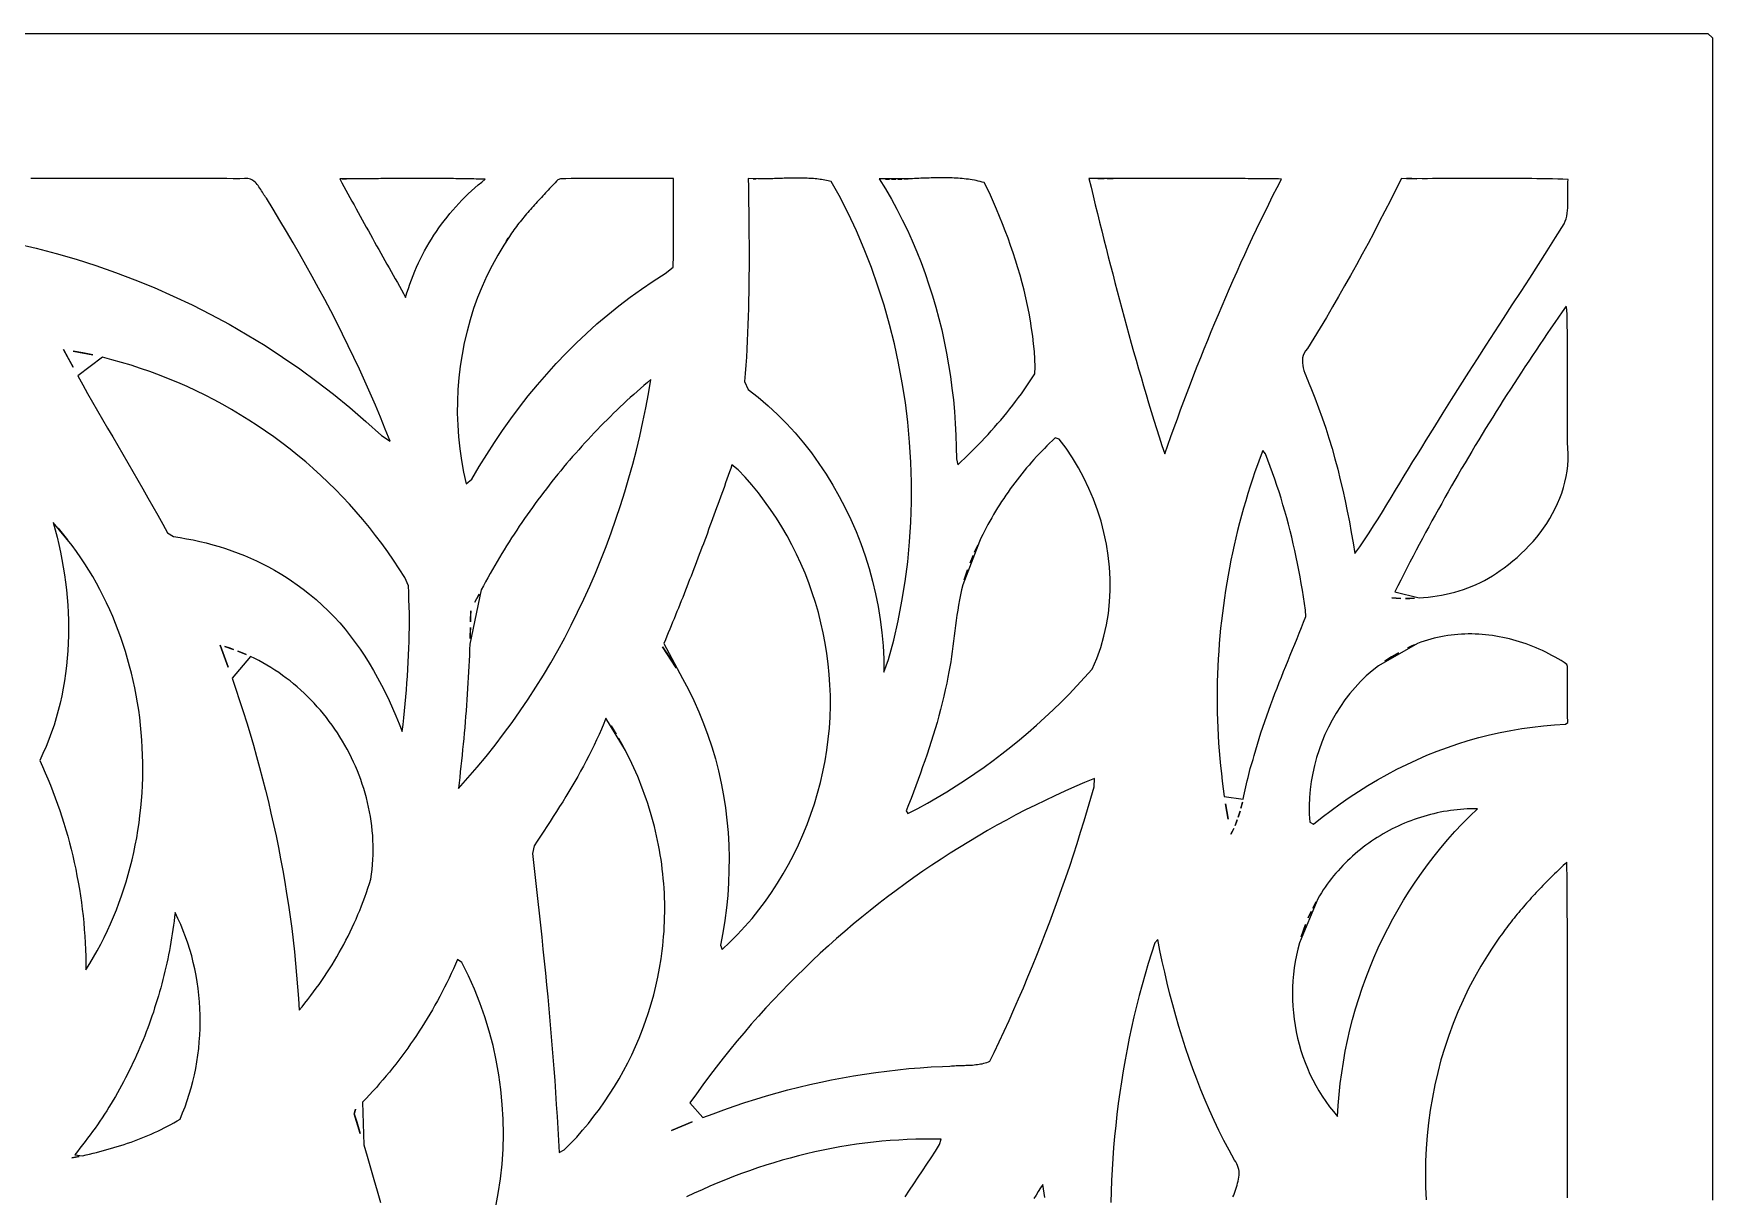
# Model space of a CAD drawing. Header units: metres. Extents: x 0 to 500, y 0 to 1000.
# Drawn here: x 208.6 to 500, y 798.3 to 1000 of the extents above; entities that cross this region are included whole.
import ezdxf

# ---------------------------------------------------------------- set-up
doc = ezdxf.new("R2010")
doc.units = ezdxf.units.M
doc.layers.add('HOLE', color=7, linetype='Continuous')
doc.layers.add('OUTER', color=7, linetype='Continuous')

msp = doc.modelspace()

# ---------------------------------------------------------------- linework, layer by layer
at = {"layer": 'HOLE'}
for points in [[(205.54, 963.6), (209.05, 962.78), (212.53, 961.87), (216, 960.87), (219.43, 959.77), (222.84, 958.58), (226.21, 957.31), (229.55, 955.94), (232.86, 954.48), (236.13, 952.93), (239.36, 951.3), (242.55, 949.57), (245.69, 947.76), (248.79, 945.87), (251.84, 943.89), (254.84, 941.83), (257.78, 939.68), (260.67, 937.45), (263.51, 935.14), (266.28, 932.74), (268.99, 930.27), (270.5, 929.28), (269.67, 931.39), (268.82, 933.49), (267.94, 935.57), (267.05, 937.65), (266.13, 939.71), (265.19, 941.77), (264.23, 943.81), (263.25, 945.84), (262.25, 947.87), (261.23, 949.88), (260.2, 951.89), (259.15, 953.88), (258.08, 955.87), (257, 957.84), (255.9, 959.81), (254.79, 961.77), (253.67, 963.72), (252.53, 965.66), (251.38, 967.6), (250.22, 969.52), (249.05, 971.44), (248.9, 971.63), (248.76, 971.83), (248.61, 972.05), (248.47, 972.27), (248.33, 972.49), (248.18, 972.73), (248.04, 972.96), (247.89, 973.19), (247.74, 973.41), (247.58, 973.63), (247.42, 973.84), (247.25, 974.03), (247.07, 974.21), (246.88, 974.38), (246.69, 974.52), (246.48, 974.65), (246.26, 974.75), (246.03, 974.82), (245.79, 974.86), (245.53, 974.87), (245.26, 974.85), (244.41, 974.83), (243.28, 974.83), (242.15, 974.84), (241.01, 974.84), (239.88, 974.84), (238.75, 974.84), (237.62, 974.84), (236.48, 974.84), (235.35, 974.85), (234.22, 974.85), (233.08, 974.85), (231.95, 974.85), (230.82, 974.85), (229.69, 974.85), (228.55, 974.85), (227.42, 974.85), (226.29, 974.86), (225.15, 974.86), (224.02, 974.86), (222.89, 974.86), (221.75, 974.86), (220.62, 974.86), (219.49, 974.86), (218.36, 974.86), (217.22, 974.85), (216.09, 974.85), (214.96, 974.85), (213.82, 974.85), (212.69, 974.85), (211.56, 974.85), (210.43, 974.84), (209.29, 974.84), (208.16, 974.84)], [(474.85, 798.04), (474.85, 802.27), (474.85, 806.49), (474.85, 810.71), (474.85, 814.94), (474.85, 819.16), (474.85, 823.38), (474.84, 827.61), (474.84, 831.83), (474.83, 836.06), (474.83, 840.28), (474.82, 844.5), (474.81, 848.73), (474.8, 852.95), (474.73, 856.27), (474.42, 855.99), (474.12, 855.7), (473.82, 855.42), (473.52, 855.13), (473.22, 854.84), (472.92, 854.55), (472.62, 854.26), (472.32, 853.97), (472.03, 853.68), (471.73, 853.39), (471.44, 853.09), (471.15, 852.8), (470.85, 852.5), (470.56, 852.2), (470.28, 851.9), (469.99, 851.6), (469.7, 851.3), (469.42, 850.99), (469.13, 850.69), (468.85, 850.38), (468.57, 850.07), (468.29, 849.76), (468.01, 849.45), (467.74, 849.14), (467.46, 848.82), (467.19, 848.51), (466.92, 848.19), (466.65, 847.87), (466.38, 847.55), (466.11, 847.23), (465.85, 846.91), (465.59, 846.59), (465.33, 846.26), (465.07, 845.93), (464.81, 845.6), (464.56, 845.27), (464.3, 844.94), (464.05, 844.6), (463.8, 844.27), (463.56, 843.93), (463.31, 843.59), (463.07, 843.25), (462.83, 842.9), (462.59, 842.56), (462.36, 842.21), (462.12, 841.86), (461.89, 841.51), (461.67, 841.16), (460.99, 840.09), (460.99, 840.09), (459.83, 838.21), (458.73, 836.29), (457.69, 834.34), (456.73, 832.35), (455.83, 830.33), (454.99, 828.28), (454.23, 826.2), (453.53, 824.1), (452.89, 821.97), (452.33, 819.82), (451.83, 817.66), (451.39, 815.47), (451.03, 813.28), (450.73, 811.07), (450.49, 808.85), (450.32, 806.62), (450.22, 804.39), (450.18, 802.16), (450.21, 799.93), (450.31, 797.7)], [(416.79, 798.2), (416.91, 798.53), (417.03, 798.87), (417.16, 799.21), (417.28, 799.55), (417.39, 799.9), (417.5, 800.24), (417.6, 800.59), (417.69, 800.93), (417.76, 801.28), (417.81, 801.63), (417.84, 801.97), (417.85, 802.31), (417.84, 802.65), (417.79, 802.99), (417.71, 803.32), (417.6, 803.65), (417.45, 803.97), (417.27, 804.29), (417.04, 804.6), (416.11, 806.3), (415.22, 808.02), (414.36, 809.75), (413.53, 811.49), (412.74, 813.25), (411.97, 815.02), (411.23, 816.81), (410.52, 818.61), (409.84, 820.42), (409.19, 822.24), (408.57, 824.08), (407.97, 825.92), (407.4, 827.78), (406.86, 829.64), (406.34, 831.51), (405.85, 833.39), (405.38, 835.28), (404.94, 837.17), (404.52, 839.07), (404.12, 840.97), (403.75, 842.88), (403.23, 842.31), (402.64, 840.5), (402.08, 838.67), (401.54, 836.84), (401.02, 835.01), (400.53, 833.16), (400.06, 831.31), (399.61, 829.45), (399.19, 827.59), (398.79, 825.72), (398.42, 823.84), (398.06, 821.96), (397.73, 820.08), (397.43, 818.19), (397.14, 816.3), (396.89, 814.4), (396.65, 812.5), (396.44, 810.6), (396.25, 808.69), (396.08, 806.79), (395.93, 804.87), (395.81, 802.96), (395.72, 801.05), (395.64, 799.13), (395.59, 797.22)], [(288.79, 796.24), (289.28, 798.78), (289.66, 801.34), (289.93, 803.91), (290.1, 806.5), (290.17, 809.08), (290.13, 811.67), (289.98, 814.26), (289.73, 816.83), (289.38, 819.4), (288.93, 821.94), (288.37, 824.46), (287.71, 826.96), (286.96, 829.42), (286.1, 831.85), (285.14, 834.24), (284.08, 836.58), (282.93, 838.87), (282.2, 839.37), (281.85, 838.56), (281.48, 837.75), (281.11, 836.95), (280.73, 836.15), (280.34, 835.36), (279.94, 834.57), (279.54, 833.78), (279.13, 833), (278.7, 832.23), (278.28, 831.46), (277.84, 830.69), (277.4, 829.93), (276.94, 829.18), (276.48, 828.43), (276.02, 827.68), (275.54, 826.94), (275.06, 826.21), (274.57, 825.48), (274.07, 824.76), (273.57, 824.04), (273.06, 823.33), (272.54, 822.62), (272.01, 821.92), (271.47, 821.23), (270.93, 820.54), (270.38, 819.86), (269.83, 819.19), (269.26, 818.52), (268.69, 817.86), (268.12, 817.2), (267.53, 816.56), (266.94, 815.92), (266.34, 815.28), (265.74, 814.65), (265.94, 807.24), (265.94, 807.24), (266.53, 805.25), (267.12, 803.25), (267.7, 801.25), (268.27, 799.25), (268.82, 797.25)], [(359.91, 798.25), (360.67, 799.37), (361.42, 800.5), (362.16, 801.62), (362.91, 802.75), (363.65, 803.88), (364.4, 805.01), (365.14, 806.15), (365.87, 807.28), (366.16, 808.2), (364.68, 808.23), (363.2, 808.23), (361.73, 808.21), (360.25, 808.16), (358.78, 808.08), (357.31, 807.99), (355.84, 807.86), (354.38, 807.72), (352.92, 807.54), (351.46, 807.35), (350, 807.13), (348.55, 806.89), (347.11, 806.62), (345.66, 806.34), (344.22, 806.03), (342.79, 805.69), (341.36, 805.34), (339.94, 804.96), (338.52, 804.57), (337.1, 804.15), (335.69, 803.71), (334.29, 803.25), (332.89, 802.76), (331.5, 802.26), (330.11, 801.74), (328.73, 801.2), (327.36, 800.64), (326, 800.06), (324.64, 799.46), (323.29, 798.84), (321.94, 798.21)], [(384.12, 798.08), (383.76, 800.39), (383.38, 799.78), (382.99, 799.16), (382.62, 798.54), (382.24, 797.91)]]:
    msp.add_lwpolyline(points, dxfattribs=at)
for points in [[(261.78, 974.79), (262.13, 974.14), (262.48, 973.5), (262.83, 972.85), (263.18, 972.21), (263.53, 971.56), (263.88, 970.92), (264.24, 970.27), (264.59, 969.63), (264.95, 968.99), (265.3, 968.34), (265.66, 967.7), (266.01, 967.06), (266.37, 966.42), (266.73, 965.78), (267.09, 965.13), (267.44, 964.49), (267.8, 963.85), (268.16, 963.21), (268.52, 962.57), (268.88, 961.93), (269.24, 961.29), (269.6, 960.65), (269.96, 960.01), (270.32, 959.37), (270.68, 958.73), (271.04, 958.09), (271.4, 957.45), (271.76, 956.81), (272.12, 956.17), (272.48, 955.53), (272.84, 954.89), (273.2, 954.25), (273.43, 955.02), (273.67, 955.79), (273.93, 956.54), (274.21, 957.29), (274.49, 958.04), (274.79, 958.77), (275.11, 959.5), (275.43, 960.21), (275.77, 960.92), (276.13, 961.63), (276.5, 962.32), (276.88, 963), (277.27, 963.68), (277.68, 964.35), (278.1, 965.01), (278.53, 965.66), (278.97, 966.3), (279.43, 966.93), (279.9, 967.55), (280.38, 968.16), (280.87, 968.77), (281.37, 969.36), (281.89, 969.94), (282.42, 970.52), (282.95, 971.08), (283.5, 971.63), (284.06, 972.18), (284.63, 972.71), (285.21, 973.23), (285.81, 973.74), (286.41, 974.24), (287.02, 974.73), (286.63, 974.74), (286.23, 974.75), (285.84, 974.76), (285.44, 974.77), (285.05, 974.78), (284.65, 974.79), (284.26, 974.8), (283.86, 974.8), (283.47, 974.81), (283.07, 974.82), (282.68, 974.82), (282.28, 974.83), (281.89, 974.83), (281.5, 974.84), (281.1, 974.84), (280.71, 974.85), (280.31, 974.85), (279.92, 974.85), (279.52, 974.86), (279.13, 974.86), (278.73, 974.86), (278.34, 974.86), (277.94, 974.86), (277.55, 974.87), (277.15, 974.87), (276.76, 974.87), (276.37, 974.87), (275.97, 974.87), (275.58, 974.87), (275.18, 974.87), (274.79, 974.87), (274.39, 974.86), (274, 974.86), (273.6, 974.86), (273.21, 974.86), (272.82, 974.86), (272.42, 974.86), (272.03, 974.86), (271.63, 974.85), (271.24, 974.85), (270.84, 974.85), (270.45, 974.85), (270.05, 974.84), (269.66, 974.84), (269.27, 974.84), (268.87, 974.84), (268.48, 974.83), (268.08, 974.83), (267.69, 974.83), (267.29, 974.82), (266.9, 974.82), (266.51, 974.82), (266.11, 974.82), (265.72, 974.81), (265.32, 974.81), (264.93, 974.81), (264.54, 974.8), (264.14, 974.8), (263.75, 974.8), (263.35, 974.8), (261.78, 974.79)], [(262.96, 974.79), (262.56, 974.79), (262.17, 974.79), (262.96, 974.79)], [(290.25, 963.32), (289.19, 961.58), (288.21, 959.8), (287.3, 957.97), (286.46, 956.11), (285.69, 954.22), (285, 952.3), (284.39, 950.35), (283.85, 948.37), (283.38, 946.38), (282.99, 944.36), (282.67, 942.34), (282.43, 940.3), (282.26, 938.25), (282.18, 936.19), (282.16, 934.14), (282.23, 932.08), (282.37, 930.03), (282.59, 927.99), (282.89, 925.95), (283.26, 923.93), (283.71, 921.93), (284.7, 922.72), (285.96, 924.88), (287.27, 927), (288.63, 929.1), (290.02, 931.16), (291.47, 933.19), (292.96, 935.19), (294.49, 937.14), (296.06, 939.06), (297.68, 940.94), (299.34, 942.77), (301.05, 944.56), (302.79, 946.3), (304.58, 947.99), (306.41, 949.64), (308.28, 951.23), (310.19, 952.77), (312.15, 954.26), (314.14, 955.69), (316.17, 957.06), (318.24, 958.38), (319.65, 959.46), (319.65, 960.2), (319.66, 960.93), (319.66, 961.66), (319.67, 962.4), (319.67, 963.13), (319.67, 963.86), (319.68, 964.6), (319.68, 965.33), (319.68, 966.06), (319.69, 966.8), (319.69, 967.53), (319.69, 968.26), (319.69, 969), (319.69, 969.73), (319.69, 970.46), (319.7, 971.2), (319.7, 971.93), (319.7, 972.66), (319.7, 973.39), (319.7, 974.13), (319.7, 974.86), (318.76, 974.85), (317.83, 974.85), (316.89, 974.85), (315.96, 974.85), (315.02, 974.85), (314.09, 974.85), (313.15, 974.84), (312.22, 974.84), (311.29, 974.84), (310.35, 974.84), (309.42, 974.84), (308.48, 974.84), (307.55, 974.84), (306.62, 974.84), (305.68, 974.84), (304.75, 974.84), (303.81, 974.84), (302.88, 974.84), (301.94, 974.84), (301.01, 974.83), (300.07, 974.83), (299.6, 974.66), (299.37, 974.4), (299.13, 974.14), (298.9, 973.88), (298.66, 973.63), (298.42, 973.37), (298.19, 973.12), (297.95, 972.86), (297.71, 972.6), (297.47, 972.35), (297.23, 972.09), (297, 971.84), (296.76, 971.58), (296.52, 971.32), (296.28, 971.06), (296.05, 970.81), (295.81, 970.55), (295.58, 970.29), (295.34, 970.03), (295.11, 969.77), (294.88, 969.51), (294.65, 969.24), (294.42, 968.98), (294.19, 968.71), (293.96, 968.45), (293.74, 968.18), (293.51, 967.91), (293.29, 967.64), (293.07, 967.36), (292.85, 967.09), (292.64, 966.81), (292.42, 966.53), (292.21, 966.25), (292, 965.97), (291.8, 965.69), (291.59, 965.4), (291.39, 965.11), (291.2, 964.82), (290.25, 963.32)], [(332.65, 974.84), (332.68, 973.44), (332.7, 972.03), (332.72, 970.62), (332.74, 969.21), (332.76, 967.8), (332.78, 966.39), (332.79, 964.98), (332.8, 963.58), (332.8, 962.17), (332.8, 960.76), (332.8, 959.35), (332.79, 957.94), (332.78, 956.53), (332.76, 955.13), (332.73, 953.72), (332.7, 952.31), (332.66, 950.9), (332.61, 949.5), (332.55, 948.09), (332.49, 946.68), (332.42, 945.28), (332.34, 943.87), (332.24, 942.47), (332.14, 941.06), (332.03, 939.66), (332.67, 938.29), (334.41, 936.91), (336.09, 935.46), (337.72, 933.94), (339.28, 932.36), (340.79, 930.72), (342.23, 929.02), (343.61, 927.26), (344.92, 925.45), (346.17, 923.59), (347.35, 921.68), (348.46, 919.73), (349.51, 917.73), (350.48, 915.7), (351.38, 913.63), (352.21, 911.53), (352.96, 909.39), (353.64, 907.23), (354.25, 905.04), (354.77, 902.83), (355.22, 900.6), (355.58, 898.35), (355.87, 896.09), (356.07, 893.82), (356.19, 891.54), (356.22, 889.25), (357.01, 891.44), (357.9, 894.78), (358.68, 898.14), (359.34, 901.53), (359.89, 904.94), (360.33, 908.37), (360.66, 911.82), (360.88, 915.27), (360.99, 918.73), (360.99, 922.2), (360.89, 925.66), (360.67, 929.12), (360.35, 932.57), (359.93, 936.01), (359.4, 939.43), (358.76, 942.83), (358.02, 946.21), (357.18, 949.56), (356.23, 952.88), (355.18, 956.17), (354.03, 959.41), (352.78, 962.62), (351.43, 965.78), (349.98, 968.88), (348.43, 971.94), (347.07, 974.35), (346.79, 974.42), (346.52, 974.48), (346.24, 974.53), (345.96, 974.59), (345.68, 974.63), (345.4, 974.68), (345.13, 974.72), (344.85, 974.75), (344.57, 974.78), (344.29, 974.81), (344.01, 974.84), (343.72, 974.86), (343.44, 974.88), (343.16, 974.89), (342.88, 974.91), (342.6, 974.92), (342.31, 974.93), (342.03, 974.94), (341.75, 974.94), (341.46, 974.94), (341.18, 974.94), (340.89, 974.94), (340.61, 974.94), (340.33, 974.94), (340.04, 974.93), (339.76, 974.92), (339.47, 974.92), (339.19, 974.91), (338.9, 974.9), (338.62, 974.89), (338.33, 974.88), (338.05, 974.87), (337.76, 974.86), (337.47, 974.85), (337.19, 974.84), (336.9, 974.83), (336.62, 974.83), (336.33, 974.82), (336.05, 974.81), (335.77, 974.8), (335.48, 974.8), (335.2, 974.8), (334.91, 974.79), (334.63, 974.79), (334.35, 974.79), (332.65, 974.84)], [(334.06, 974.8), (333.78, 974.8), (333.5, 974.81), (334.06, 974.8)], [(355.41, 974.79), (356.48, 973.06), (357.5, 971.3), (358.47, 969.52), (359.4, 967.71), (360.29, 965.89), (361.13, 964.04), (361.92, 962.17), (362.67, 960.28), (363.37, 958.37), (364.03, 956.44), (364.65, 954.5), (365.22, 952.54), (365.75, 950.57), (366.24, 948.59), (366.68, 946.59), (367.08, 944.58), (367.44, 942.57), (367.75, 940.54), (368.02, 938.51), (368.26, 936.47), (368.44, 934.43), (368.59, 932.38), (368.7, 930.33), (368.77, 928.28), (368.79, 926.22), (369.03, 925.21), (369.63, 925.78), (370.23, 926.35), (370.82, 926.92), (371.41, 927.5), (371.99, 928.09), (372.57, 928.68), (373.14, 929.27), (373.71, 929.88), (374.28, 930.48), (374.83, 931.09), (375.38, 931.71), (375.93, 932.34), (376.47, 932.97), (377, 933.6), (377.53, 934.24), (378.05, 934.89), (378.57, 935.54), (379.07, 936.2), (379.57, 936.86), (380.06, 937.53), (380.55, 938.2), (381.03, 938.89), (381.5, 939.57), (381.96, 940.27), (382.41, 940.96), (382.47, 942.18), (382.41, 943.52), (382.32, 944.86), (382.19, 946.2), (382.04, 947.53), (381.85, 948.87), (381.64, 950.2), (381.41, 951.52), (381.14, 952.84), (380.85, 954.16), (380.54, 955.48), (380.2, 956.79), (379.84, 958.09), (379.46, 959.39), (379.06, 960.68), (378.64, 961.96), (378.2, 963.24), (377.75, 964.51), (377.27, 965.78), (376.78, 967.03), (376.28, 968.28), (375.76, 969.52), (375.22, 970.74), (374.68, 971.96), (374.12, 973.17), (373.6, 974.15), (373.26, 974.25), (372.92, 974.33), (372.58, 974.41), (372.24, 974.49), (371.9, 974.56), (371.55, 974.62), (371.2, 974.68), (370.86, 974.73), (370.51, 974.77), (370.16, 974.82), (369.8, 974.85), (369.45, 974.88), (369.1, 974.91), (368.74, 974.94), (368.39, 974.95), (368.03, 974.97), (367.67, 974.98), (367.31, 974.99), (366.95, 975), (366.59, 975), (366.23, 975), (365.87, 975), (365.51, 974.99), (365.15, 974.99), (364.79, 974.98), (364.43, 974.97), (364.06, 974.95), (363.7, 974.94), (363.34, 974.93), (362.97, 974.91), (362.61, 974.9), (362.25, 974.88), (361.88, 974.87), (361.52, 974.85), (361.16, 974.83), (360.79, 974.82), (355.41, 974.79)], [(357.19, 974.74), (356.83, 974.74), (356.47, 974.75), (357.19, 974.74)], [(358.26, 974.74), (357.9, 974.74), (357.54, 974.74), (358.26, 974.74)], [(359.34, 974.77), (358.98, 974.76), (358.62, 974.75), (359.34, 974.77)], [(360.43, 974.8), (360.07, 974.79), (359.71, 974.78), (360.43, 974.8)], [(391.8, 974.84), (392.16, 973.34), (392.52, 971.83), (392.89, 970.32), (393.26, 968.82), (393.63, 967.31), (394.01, 965.81), (394.38, 964.31), (394.76, 962.8), (395.14, 961.3), (395.52, 959.8), (395.91, 958.3), (396.3, 956.8), (396.69, 955.3), (397.09, 953.8), (397.49, 952.31), (397.89, 950.81), (398.3, 949.32), (398.71, 947.82), (399.12, 946.33), (399.54, 944.84), (399.97, 943.35), (400.39, 941.87), (400.83, 940.38), (401.26, 938.9), (401.7, 937.41), (402.15, 935.93), (402.6, 934.45), (403.06, 932.97), (403.52, 931.5), (403.99, 930.03), (404.46, 928.55), (404.94, 927.08), (405.48, 928.61), (406.03, 930.14), (406.58, 931.67), (407.14, 933.19), (407.7, 934.71), (408.27, 936.23), (408.84, 937.75), (409.42, 939.27), (410, 940.78), (410.6, 942.29), (411.19, 943.8), (411.79, 945.3), (412.4, 946.81), (413.01, 948.31), (413.63, 949.81), (414.26, 951.3), (414.89, 952.79), (415.53, 954.28), (416.18, 955.77), (416.83, 957.25), (417.49, 958.73), (418.15, 960.21), (418.83, 961.68), (419.5, 963.15), (420.19, 964.62), (420.88, 966.08), (421.58, 967.54), (422.29, 968.99), (423, 970.44), (423.73, 971.89), (424.46, 973.33), (425.19, 974.77), (424.67, 974.78), (424.15, 974.79), (423.63, 974.79), (423.1, 974.8), (422.58, 974.81), (422.06, 974.81), (421.54, 974.82), (421.02, 974.82), (420.5, 974.82), (419.97, 974.83), (419.45, 974.83), (418.93, 974.84), (418.41, 974.84), (417.89, 974.84), (417.36, 974.84), (416.84, 974.85), (416.32, 974.85), (415.8, 974.85), (415.28, 974.85), (414.76, 974.85), (414.23, 974.85), (413.71, 974.86), (413.19, 974.86), (412.67, 974.86), (412.15, 974.86), (411.62, 974.86), (411.1, 974.86), (410.58, 974.86), (410.06, 974.86), (409.54, 974.86), (409.02, 974.86), (408.49, 974.86), (407.97, 974.86), (407.45, 974.86), (406.93, 974.85), (406.41, 974.85), (405.88, 974.85), (405.36, 974.85), (404.84, 974.85), (404.32, 974.85), (403.8, 974.85), (403.28, 974.85), (402.75, 974.85), (402.23, 974.85), (401.71, 974.85), (401.19, 974.84), (400.67, 974.84), (400.14, 974.84), (399.62, 974.84), (399.1, 974.84), (398.58, 974.84), (398.06, 974.84), (397.54, 974.84), (397.01, 974.84), (396.49, 974.84), (391.8, 974.84)], [(394.41, 974.84), (393.88, 974.84), (393.36, 974.84), (394.41, 974.84)], [(395.97, 974.84), (395.45, 974.84), (394.93, 974.84), (395.97, 974.84)], [(446.01, 974.84), (445.07, 972.96), (444.12, 971.07), (443.16, 969.2), (442.19, 967.32), (441.22, 965.46), (440.23, 963.6), (439.23, 961.75), (438.22, 959.9), (437.19, 958.06), (436.16, 956.23), (435.12, 954.41), (434.06, 952.59), (433, 950.78), (431.92, 948.97), (430.83, 947.18), (429.73, 945.39), (429.4, 944.99), (429.16, 944.59), (428.99, 944.17), (428.88, 943.75), (428.84, 943.32), (428.85, 942.88), (428.9, 942.44), (428.99, 942), (429.11, 941.56), (429.26, 941.11), (429.43, 940.67), (429.6, 940.23), (429.79, 939.8), (429.96, 939.37), (430.13, 938.95), (430.29, 938.54), (430.99, 936.81), (431.65, 935.08), (432.28, 933.33), (432.88, 931.57), (433.45, 929.8), (433.98, 928.01), (434.49, 926.22), (434.97, 924.42), (435.42, 922.61), (435.85, 920.8), (436.25, 918.98), (436.63, 917.15), (436.99, 915.32), (437.33, 913.48), (437.65, 911.64), (437.95, 909.8), (438.78, 910.98), (439.6, 912.18), (440.4, 913.39), (441.19, 914.6), (441.97, 915.83), (442.74, 917.06), (443.51, 918.3), (444.26, 919.54), (445.02, 920.78), (445.77, 922.02), (446.52, 923.27), (447.28, 924.51), (448.03, 925.76), (448.79, 926.99), (449.56, 928.23), (450.34, 929.46), (451.8, 931.83), (453.26, 934.19), (454.74, 936.55), (456.23, 938.9), (457.73, 941.25), (459.23, 943.59), (460.74, 945.93), (462.25, 948.26), (463.76, 950.6), (465.27, 952.93), (466.78, 955.27), (468.29, 957.6), (469.79, 959.94), (471.29, 962.29), (472.79, 964.63), (474.27, 966.99), (474.46, 967.44), (474.6, 967.89), (474.72, 968.36), (474.8, 968.83), (474.86, 969.31), (474.89, 969.8), (474.91, 970.29), (474.92, 970.79), (474.91, 971.28), (474.9, 971.78), (474.89, 972.27), (474.88, 972.77), (474.88, 973.26), (474.89, 973.75), (474.92, 974.24), (474.96, 974.72), (474.06, 974.74), (473.15, 974.76), (472.25, 974.78), (471.34, 974.8), (470.44, 974.82), (469.53, 974.83), (468.63, 974.84), (467.73, 974.85), (466.82, 974.85), (465.92, 974.86), (465.01, 974.86), (464.11, 974.87), (463.2, 974.87), (462.3, 974.87), (461.39, 974.87), (460.49, 974.86), (459.58, 974.86), (458.68, 974.86), (457.77, 974.86), (456.87, 974.85), (455.96, 974.85), (455.06, 974.85), (454.15, 974.84), (453.25, 974.84), (452.34, 974.84), (451.44, 974.84), (450.53, 974.83), (449.63, 974.83), (446.01, 974.84)], [(448.72, 974.83), (447.82, 974.84), (446.91, 974.84), (448.72, 974.83)], [(291, 964.52), (290.81, 964.23), (290.62, 963.93), (291, 964.52)], [(449.09, 902.11), (449.87, 902.17), (450.66, 902.25), (451.45, 902.34), (452.23, 902.46), (453, 902.6), (453.78, 902.76), (454.55, 902.93), (455.31, 903.13), (456.07, 903.35), (456.82, 903.6), (457.56, 903.86), (458.3, 904.15), (459.02, 904.46), (459.74, 904.8), (460.45, 905.16), (461.15, 905.54), (461.83, 905.95), (462.51, 906.38), (463.17, 906.84), (463.87, 907.35), (464.62, 907.92), (465.37, 908.52), (466.1, 909.15), (466.82, 909.8), (467.52, 910.48), (468.2, 911.19), (468.86, 911.91), (469.5, 912.66), (470.11, 913.43), (470.69, 914.23), (471.25, 915.04), (471.77, 915.88), (472.26, 916.73), (472.72, 917.6), (473.14, 918.48), (473.52, 919.39), (473.86, 920.31), (474.16, 921.24), (474.41, 922.19), (474.62, 923.15), (474.78, 924.12), (474.89, 925.1), (474.94, 926.09), (474.94, 927.1), (474.88, 928.11), (474.86, 929.08), (474.85, 930.04), (474.84, 931), (474.84, 931.96), (474.83, 932.92), (474.83, 933.89), (474.83, 934.85), (474.83, 935.81), (474.83, 936.77), (474.84, 937.73), (474.84, 938.69), (474.84, 939.65), (474.84, 940.61), (474.84, 941.57), (474.84, 942.53), (474.84, 943.49), (474.84, 944.45), (474.84, 945.41), (474.84, 946.37), (474.83, 947.33), (474.82, 948.29), (474.81, 949.25), (474.8, 950.21), (474.78, 951.17), (474.76, 952.13), (474.61, 952.71), (473.95, 951.76), (473.29, 950.82), (472.64, 949.87), (471.98, 948.92), (471.33, 947.97), (470.68, 947.02), (470.03, 946.06), (469.39, 945.1), (468.75, 944.15), (468.11, 943.18), (467.47, 942.22), (466.84, 941.25), (466.21, 940.29), (465.58, 939.32), (464.95, 938.35), (464.33, 937.37), (463.71, 936.4), (463.09, 935.42), (462.47, 934.44), (461.86, 933.46), (461.25, 932.48), (460.64, 931.49), (460.04, 930.51), (459.44, 929.52), (458.84, 928.53), (458.24, 927.53), (457.65, 926.54), (457.06, 925.54), (456.47, 924.54), (455.89, 923.54), (455.31, 922.54), (454.73, 921.54), (454.16, 920.53), (453.58, 919.52), (453.02, 918.51), (452.45, 917.5), (451.89, 916.49), (451.33, 915.47), (450.77, 914.46), (450.22, 913.44), (449.67, 912.42), (449.12, 911.39), (448.58, 910.37), (448.04, 909.34), (447.5, 908.31), (446.97, 907.28), (446.44, 906.25), (445.92, 905.22), (445.39, 904.18), (444.87, 903.15), (449.09, 902.11)], [(213.82, 945.22), (214.64, 943.68), (215.47, 942.15), (213.82, 945.22)], [(218.89, 944.25), (217.2, 944.61), (215.51, 944.94), (218.89, 944.25)], [(216.31, 940.62), (217.15, 939.1), (218.01, 937.58), (218.87, 936.07), (219.73, 934.56), (220.61, 933.05), (221.48, 931.54), (222.36, 930.04), (223.23, 928.54), (224.11, 927.03), (224.99, 925.53), (225.87, 924.02), (226.74, 922.51), (227.61, 921.01), (228.47, 919.49), (229.33, 917.98), (230.19, 916.46), (231.03, 914.93), (231.87, 913.4), (232.91, 912.78), (234.05, 912.6), (235.19, 912.39), (236.32, 912.16), (237.46, 911.91), (238.58, 911.64), (239.71, 911.34), (240.82, 911.02), (241.93, 910.67), (243.03, 910.3), (244.12, 909.9), (245.21, 909.48), (246.28, 909.02), (247.34, 908.55), (248.38, 908.04), (249.42, 907.5), (250.44, 906.94), (251.45, 906.34), (252.44, 905.72), (253.41, 905.06), (254.37, 904.37), (255.39, 903.61), (256.54, 902.74), (257.66, 901.82), (258.73, 900.86), (259.78, 899.87), (260.78, 898.84), (261.75, 897.78), (262.69, 896.68), (263.59, 895.55), (264.46, 894.4), (265.3, 893.21), (266.1, 892.01), (266.88, 890.78), (267.63, 889.52), (268.34, 888.25), (269.03, 886.96), (269.69, 885.65), (270.33, 884.33), (270.94, 882.99), (271.52, 881.65), (272.08, 880.29), (272.62, 878.93), (272.75, 880.13), (272.87, 881.33), (272.99, 882.53), (273.11, 883.73), (273.21, 884.94), (273.32, 886.14), (273.41, 887.35), (273.5, 888.55), (273.58, 889.76), (273.65, 890.96), (273.71, 892.17), (273.76, 893.38), (273.8, 894.58), (273.83, 895.79), (273.85, 897), (273.85, 898.2), (273.84, 899.41), (273.82, 900.61), (273.78, 901.82), (273.73, 903.03), (273.67, 904.23), (273.03, 905.65), (272.08, 907.16), (271.11, 908.65), (270.1, 910.11), (269.06, 911.55), (267.99, 912.96), (266.9, 914.35), (265.77, 915.72), (264.62, 917.06), (263.44, 918.37), (262.24, 919.66), (261.01, 920.92), (259.75, 922.15), (258.48, 923.36), (257.17, 924.54), (255.85, 925.69), (254.5, 926.82), (253.13, 927.92), (251.74, 928.99), (250.33, 930.03), (248.9, 931.04), (247.45, 932.02), (245.99, 932.97), (244.5, 933.89), (243, 934.78), (241.48, 935.64), (239.95, 936.47), (238.4, 937.26), (236.84, 938.03), (235.26, 938.76), (233.67, 939.46), (232.07, 940.13), (230.46, 940.76), (228.83, 941.37), (227.2, 941.93), (225.55, 942.47), (223.9, 942.97), (222.23, 943.43), (220.56, 943.86), (216.31, 940.62)], [(284.34, 894.11), (284.3, 893.15), (284.26, 892.18), (284.22, 891.22), (284.17, 890.25), (284.12, 889.29), (284.07, 888.32), (284.01, 887.36), (283.95, 886.39), (283.89, 885.43), (283.82, 884.46), (283.75, 883.5), (283.68, 882.54), (283.61, 881.57), (283.53, 880.61), (283.45, 879.65), (283.36, 878.68), (283.27, 877.72), (283.18, 876.76), (283.09, 875.8), (282.99, 874.83), (282.89, 873.87), (282.79, 872.91), (282.69, 871.95), (282.58, 870.99), (282.47, 870.03), (282.35, 869.07), (284, 870.89), (285.61, 872.74), (287.18, 874.63), (288.72, 876.56), (290.21, 878.51), (291.67, 880.5), (293.09, 882.52), (294.47, 884.56), (295.82, 886.64), (297.12, 888.74), (298.39, 890.87), (299.61, 893.02), (300.8, 895.2), (301.95, 897.4), (303.05, 899.63), (304.12, 901.88), (305.15, 904.14), (306.14, 906.43), (307.09, 908.74), (308, 911.06), (308.87, 913.41), (309.7, 915.76), (310.49, 918.14), (311.24, 920.52), (311.95, 922.92), (312.62, 925.33), (313.24, 927.76), (313.83, 930.19), (314.37, 932.63), (314.88, 935.08), (315.34, 937.54), (315.76, 940), (315.16, 939.49), (314.56, 938.98), (313.96, 938.46), (313.37, 937.93), (312.78, 937.41), (312.19, 936.87), (311.6, 936.34), (311.02, 935.8), (310.44, 935.25), (309.87, 934.7), (309.3, 934.15), (308.73, 933.6), (308.16, 933.03), (307.6, 932.47), (307.04, 931.9), (306.49, 931.33), (305.94, 930.75), (305.39, 930.17), (304.85, 929.59), (304.31, 929), (303.77, 928.41), (303.24, 927.82), (302.71, 927.22), (302.18, 926.62), (301.66, 926.01), (301.14, 925.4), (300.62, 924.79), (300.11, 924.17), (299.61, 923.55), (299.1, 922.93), (298.6, 922.3), (298.11, 921.67), (297.62, 921.04), (297.13, 920.4), (296.64, 919.76), (296.16, 919.12), (295.69, 918.47), (295.22, 917.82), (294.75, 917.17), (294.29, 916.52), (293.83, 915.86), (293.37, 915.19), (292.92, 914.53), (292.48, 913.86), (292.03, 913.19), (291.6, 912.52), (291.16, 911.84), (290.73, 911.16), (290.31, 910.47), (289.89, 909.79), (289.47, 909.1), (289.06, 908.41), (288.66, 907.71), (288.26, 907.02), (287.86, 906.32), (287.46, 905.62), (287.08, 904.91), (286.69, 904.2), (286.31, 903.49), (284.34, 894.11)], [(369.91, 904.39), (369.69, 903.52), (369.49, 902.64), (369.31, 901.76), (369.15, 900.88), (369.01, 899.99), (368.87, 899.1), (368.75, 898.21), (368.63, 897.31), (368.52, 896.41), (368.41, 895.52), (368.3, 894.62), (368.19, 893.72), (368.07, 892.83), (367.95, 891.94), (367.81, 891.04), (367.66, 890.16), (367.49, 889.27), (367.31, 888.39), (367.1, 887.33), (366.86, 886.19), (366.61, 885.05), (366.34, 883.91), (366.05, 882.78), (365.75, 881.66), (365.44, 880.53), (365.11, 879.42), (364.77, 878.3), (364.42, 877.19), (364.06, 876.09), (363.69, 874.99), (363.31, 873.88), (362.92, 872.79), (362.53, 871.69), (362.13, 870.6), (361.72, 869.51), (361.32, 868.42), (360.91, 867.33), (360.5, 866.24), (360.08, 865.16), (360.38, 864.72), (362.09, 865.61), (363.78, 866.53), (365.46, 867.49), (367.12, 868.48), (368.76, 869.5), (370.38, 870.55), (371.99, 871.63), (373.58, 872.74), (375.15, 873.89), (376.7, 875.06), (378.23, 876.26), (379.75, 877.49), (381.24, 878.75), (382.7, 880.03), (384.15, 881.35), (385.57, 882.68), (386.97, 884.05), (388.35, 885.44), (389.7, 886.85), (391.03, 888.28), (392.33, 889.75), (393.14, 891.61), (393.83, 893.52), (394.39, 895.46), (394.84, 897.42), (395.16, 899.41), (395.38, 901.41), (395.48, 903.42), (395.47, 905.44), (395.36, 907.45), (395.14, 909.46), (394.82, 911.46), (394.4, 913.45), (393.89, 915.41), (393.28, 917.34), (392.59, 919.24), (391.8, 921.11), (390.93, 922.93), (389.98, 924.7), (388.94, 926.42), (387.83, 928.07), (386.65, 929.67), (385.92, 929.88), (385.44, 929.43), (384.97, 928.98), (384.51, 928.52), (384.05, 928.05), (383.59, 927.58), (383.14, 927.1), (382.69, 926.62), (382.25, 926.13), (381.82, 925.64), (381.39, 925.15), (380.96, 924.65), (380.54, 924.14), (380.12, 923.63), (379.71, 923.11), (379.31, 922.59), (378.91, 922.07), (378.52, 921.54), (378.13, 921.01), (377.75, 920.47), (377.37, 919.93), (377, 919.38), (376.64, 918.83), (376.28, 918.27), (375.93, 917.71), (375.58, 917.15), (375.25, 916.58), (374.91, 916.01), (374.59, 915.43), (374.27, 914.85), (373.95, 914.27), (373.65, 913.68), (373.35, 913.09), (373.05, 912.49), (372.77, 911.89), (369.91, 904.39)], [(418.57, 867.23), (418.69, 867.76), (418.81, 868.29), (418.92, 868.82), (419.04, 869.35), (419.16, 869.88), (419.28, 870.41), (419.4, 870.94), (419.53, 871.47), (419.66, 871.99), (419.8, 872.52), (419.95, 873.04), (420.1, 873.55), (420.27, 874.06), (420.48, 874.77), (420.76, 875.77), (421.04, 876.76), (421.34, 877.75), (421.65, 878.73), (421.97, 879.71), (422.3, 880.69), (422.64, 881.66), (422.99, 882.63), (423.34, 883.6), (423.7, 884.56), (424.07, 885.52), (424.44, 886.48), (424.82, 887.44), (425.2, 888.39), (425.58, 889.35), (425.97, 890.3), (426.35, 891.25), (426.74, 892.2), (427.13, 893.16), (427.52, 894.11), (427.91, 895.06), (428.29, 896.01), (428.67, 896.96), (429.05, 897.92), (429.43, 898.87), (429.38, 899.99), (429.21, 901.15), (429.03, 902.3), (428.85, 903.46), (428.65, 904.61), (428.45, 905.76), (428.23, 906.91), (428, 908.06), (427.77, 909.21), (427.52, 910.35), (427.26, 911.49), (426.99, 912.63), (426.71, 913.77), (426.41, 914.9), (426.11, 916.03), (425.79, 917.15), (425.47, 918.28), (425.13, 919.39), (424.78, 920.51), (424.41, 921.62), (424.04, 922.72), (423.65, 923.82), (423.25, 924.91), (422.84, 926), (422.41, 927.09), (421.97, 927.7), (421.5, 926.47), (421.05, 925.22), (420.61, 923.98), (420.19, 922.72), (419.78, 921.47), (419.38, 920.2), (419, 918.94), (418.63, 917.66), (418.27, 916.39), (417.93, 915.11), (417.6, 913.82), (417.29, 912.54), (416.99, 911.24), (416.71, 909.95), (416.44, 908.65), (416.18, 907.35), (415.94, 906.04), (415.71, 904.73), (415.5, 903.42), (415.3, 902.11), (415.12, 900.8), (414.95, 899.48), (414.79, 898.16), (414.65, 896.84), (414.52, 895.52), (414.41, 894.19), (414.31, 892.87), (414.23, 891.54), (414.16, 890.21), (414.11, 888.88), (414.07, 887.56), (414.05, 886.23), (414.04, 884.9), (414.04, 883.57), (414.06, 882.24), (414.1, 880.91), (414.15, 879.59), (414.22, 878.26), (414.3, 876.93), (414.39, 875.61), (414.5, 874.28), (414.63, 872.96), (414.77, 871.64), (414.92, 870.32), (415.09, 869.01), (415.28, 867.69), (418.57, 867.23)], [(321.25, 888.15), (322.27, 886.25), (323.23, 884.31), (324.11, 882.35), (324.92, 880.35), (325.67, 878.33), (326.34, 876.27), (326.95, 874.2), (327.49, 872.11), (327.96, 869.99), (328.36, 867.86), (328.69, 865.72), (328.95, 863.56), (329.15, 861.4), (329.28, 859.23), (329.33, 857.05), (329.32, 854.87), (329.25, 852.69), (329.1, 850.52), (328.89, 848.34), (328.61, 846.18), (328.26, 844.03), (327.84, 841.88), (328.12, 841.1), (329.49, 842.39), (330.81, 843.72), (332.08, 845.1), (333.32, 846.52), (334.5, 847.99), (335.63, 849.49), (336.72, 851.04), (337.76, 852.62), (338.74, 854.24), (339.67, 855.89), (340.56, 857.58), (341.38, 859.29), (342.16, 861.03), (342.88, 862.8), (343.54, 864.59), (344.15, 866.4), (344.69, 868.23), (345.19, 870.08), (345.62, 871.95), (345.99, 873.83), (346.3, 875.72), (346.55, 877.62), (346.74, 879.53), (346.86, 881.45), (346.92, 883.37), (346.91, 885.21), (346.84, 887.03), (346.72, 888.85), (346.54, 890.66), (346.31, 892.46), (346.02, 894.25), (345.68, 896.03), (345.28, 897.8), (344.83, 899.56), (344.33, 901.3), (343.78, 903.02), (343.17, 904.73), (342.52, 906.41), (341.81, 908.07), (341.06, 909.71), (340.25, 911.32), (339.4, 912.9), (338.5, 914.45), (337.55, 915.97), (336.55, 917.46), (335.51, 918.91), (334.43, 920.33), (333.29, 921.7), (332.12, 923.04), (330.89, 924.33), (329.84, 925.21), (329.62, 924.59), (329.4, 923.96), (329.18, 923.33), (328.96, 922.71), (328.74, 922.08), (328.52, 921.46), (328.29, 920.83), (328.07, 920.21), (327.84, 919.58), (327.62, 918.96), (327.39, 918.33), (327.17, 917.71), (326.94, 917.08), (326.71, 916.46), (326.48, 915.84), (326.25, 915.22), (326.02, 914.59), (325.79, 913.97), (325.56, 913.35), (325.33, 912.73), (325.1, 912.11), (324.87, 911.48), (324.63, 910.86), (324.4, 910.24), (324.16, 909.62), (323.92, 909), (323.69, 908.38), (323.45, 907.76), (323.21, 907.14), (322.97, 906.53), (322.73, 905.91), (322.49, 905.29), (322.25, 904.67), (322.01, 904.05), (321.77, 903.44), (321.52, 902.82), (321.28, 902.2), (321.03, 901.59), (320.79, 900.97), (320.54, 900.36), (320.29, 899.74), (320.04, 899.13), (319.79, 898.51), (319.54, 897.9), (319.29, 897.29), (319.04, 896.67), (318.79, 896.06), (318.53, 895.45), (318.28, 894.83), (318.02, 894.22), (321.25, 888.15)], [(212.04, 915.18), (212.38, 913.91), (212.71, 912.63), (213.01, 911.35), (213.29, 910.05), (213.55, 908.76), (213.78, 907.45), (213.98, 906.14), (214.16, 904.83), (214.32, 903.52), (214.45, 902.2), (214.55, 900.88), (214.63, 899.56), (214.67, 898.24), (214.69, 896.91), (214.68, 895.59), (214.65, 894.27), (214.58, 892.96), (214.48, 891.64), (214.35, 890.33), (214.19, 889.03), (214, 887.72), (213.78, 886.43), (213.52, 885.14), (213.24, 883.86), (212.92, 882.58), (212.56, 881.31), (212.17, 880.06), (211.75, 878.81), (211.29, 877.57), (210.79, 876.34), (210.26, 875.13), (209.7, 873.92), (210.18, 872.86), (210.65, 871.8), (211.11, 870.72), (211.55, 869.64), (211.98, 868.55), (212.39, 867.46), (212.79, 866.36), (213.17, 865.26), (213.54, 864.15), (213.89, 863.03), (214.23, 861.91), (214.55, 860.78), (214.85, 859.65), (215.15, 858.51), (215.42, 857.37), (215.68, 856.23), (215.93, 855.08), (216.16, 853.93), (216.37, 852.78), (216.57, 851.62), (216.75, 850.46), (216.92, 849.3), (217.07, 848.13), (217.21, 846.96), (217.32, 845.79), (217.43, 844.62), (217.51, 843.45), (217.58, 842.28), (217.64, 841.1), (217.68, 839.93), (217.7, 838.75), (217.7, 837.58), (218.39, 838.68), (219.05, 839.79), (219.69, 840.92), (220.3, 842.07), (220.89, 843.23), (221.45, 844.4), (221.99, 845.58), (222.5, 846.77), (222.99, 847.98), (223.45, 849.19), (223.89, 850.41), (224.31, 851.65), (224.7, 852.89), (225.06, 854.14), (225.4, 855.4), (225.72, 856.67), (226.01, 857.94), (226.27, 859.22), (226.52, 860.5), (226.73, 861.79), (226.93, 863.08), (227.09, 864.38), (227.24, 865.68), (227.36, 866.98), (227.45, 868.29), (227.52, 869.6), (227.56, 870.9), (227.59, 872.21), (227.58, 873.52), (227.55, 874.83), (227.5, 876.14), (227.42, 877.45), (227.32, 878.75), (227.19, 880.05), (227.04, 881.35), (226.87, 882.64), (226.67, 883.93), (226.44, 885.22), (226.19, 886.5), (225.92, 887.77), (225.62, 889.04), (225.3, 890.3), (224.95, 891.56), (224.58, 892.8), (224.18, 894.04), (223.76, 895.27), (223.32, 896.48), (222.85, 897.69), (222.36, 898.89), (221.84, 900.07), (221.3, 901.25), (220.73, 902.41), (220.14, 903.56), (219.52, 904.69), (218.89, 905.81), (218.22, 906.92), (217.53, 908.01), (216.82, 909.09), (216.08, 910.15), (215.32, 911.19), (212.04, 915.18)], [(214.54, 912.21), (213.73, 913.22), (212.89, 914.21), (214.54, 912.21)], [(371.69, 909.46), (371.44, 908.84), (371.19, 908.22), (371.69, 909.46)], [(372.49, 911.29), (372.21, 910.68), (371.95, 910.07), (372.49, 911.29)], [(370.73, 906.96), (370.43, 906.11), (370.15, 905.25), (370.73, 906.96)], [(285.94, 902.78), (285.57, 902.06), (285.21, 901.35), (285.94, 902.78)], [(444.36, 902.11), (445.14, 902.07), (445.93, 902.04), (444.36, 902.11)], [(446.72, 902.03), (447.51, 902.04), (448.3, 902.06), (446.72, 902.03)], [(284.49, 899.9), (284.47, 898.94), (284.45, 897.97), (284.49, 899.9)], [(284.43, 897.01), (284.4, 896.04), (284.37, 895.08), (284.43, 897.01)], [(442.02, 890.34), (440.94, 889.48), (439.91, 888.57), (438.92, 887.6), (437.98, 886.59), (437.08, 885.53), (436.23, 884.44), (435.43, 883.3), (434.68, 882.12), (433.99, 880.91), (433.34, 879.67), (432.75, 878.4), (432.21, 877.1), (431.73, 875.78), (431.3, 874.43), (430.94, 873.07), (430.63, 871.69), (430.38, 870.29), (430.2, 868.89), (430.08, 867.47), (430.02, 866.05), (430.03, 864.62), (430.1, 863.2), (430.78, 862.84), (432.29, 864.06), (433.82, 865.25), (435.38, 866.39), (436.97, 867.5), (438.58, 868.56), (440.21, 869.58), (441.87, 870.56), (443.55, 871.5), (445.25, 872.39), (446.96, 873.24), (448.7, 874.05), (450.45, 874.81), (452.22, 875.52), (454.01, 876.18), (455.82, 876.8), (457.63, 877.37), (459.47, 877.89), (461.31, 878.36), (463.17, 878.78), (465.03, 879.14), (466.91, 879.46), (468.8, 879.72), (470.7, 879.93), (472.6, 880.09), (474.51, 880.19), (474.89, 880.52), (474.88, 880.93), (474.87, 881.33), (474.86, 881.73), (474.86, 882.13), (474.85, 882.54), (474.85, 882.94), (474.84, 883.34), (474.84, 883.74), (474.84, 884.15), (474.83, 884.55), (474.83, 884.95), (474.83, 885.36), (474.83, 885.76), (474.83, 886.16), (474.83, 886.57), (474.83, 886.97), (474.83, 887.37), (474.84, 887.77), (474.84, 888.18), (474.84, 888.58), (474.85, 888.98), (474.85, 889.39), (474.86, 889.79), (474.86, 890.19), (474.76, 890.58), (474.25, 890.91), (473.73, 891.24), (473.21, 891.55), (472.68, 891.86), (472.14, 892.15), (471.6, 892.44), (471.06, 892.71), (470.51, 892.97), (469.95, 893.23), (469.39, 893.47), (468.83, 893.7), (468.26, 893.92), (467.69, 894.13), (467.11, 894.33), (466.53, 894.51), (465.95, 894.69), (465.37, 894.85), (464.78, 895), (464.19, 895.14), (463.6, 895.27), (463.01, 895.39), (462.42, 895.49), (461.82, 895.58), (461.22, 895.66), (460.63, 895.73), (460.03, 895.78), (459.43, 895.82), (458.83, 895.85), (458.23, 895.86), (457.63, 895.86), (457.03, 895.85), (456.43, 895.82), (455.84, 895.78), (455.24, 895.73), (454.65, 895.66), (454.05, 895.58), (453.46, 895.48), (452.87, 895.37), (452.28, 895.25), (451.7, 895.11), (451.12, 894.96), (450.54, 894.79), (449.96, 894.61), (449.39, 894.41), (448.82, 894.2), (442.02, 890.34)], [(241.02, 893.89), (241.72, 891.99), (242.41, 890.08), (241.02, 893.89)], [(243.32, 893.17), (242.56, 893.43), (241.79, 893.67), (243.32, 893.17)], [(243.08, 888.17), (243.74, 886.26), (244.38, 884.33), (245, 882.4), (245.61, 880.47), (246.2, 878.53), (246.77, 876.58), (247.32, 874.63), (247.86, 872.67), (248.38, 870.71), (248.88, 868.74), (249.37, 866.77), (249.83, 864.79), (250.28, 862.81), (250.7, 860.82), (251.11, 858.83), (251.5, 856.84), (251.87, 854.84), (252.22, 852.83), (252.55, 850.83), (252.86, 848.82), (253.15, 846.8), (253.42, 844.79), (253.66, 842.77), (253.89, 840.74), (254.1, 838.72), (254.28, 836.69), (254.44, 834.66), (254.58, 832.62), (254.7, 830.59), (255.22, 831.21), (255.73, 831.84), (256.23, 832.47), (256.72, 833.12), (257.21, 833.77), (257.69, 834.42), (258.17, 835.08), (258.63, 835.75), (259.09, 836.42), (259.54, 837.1), (259.98, 837.78), (260.42, 838.47), (260.84, 839.17), (261.26, 839.87), (261.67, 840.58), (262.07, 841.29), (262.46, 842.01), (262.84, 842.73), (263.21, 843.46), (263.58, 844.19), (263.93, 844.93), (264.27, 845.67), (264.61, 846.41), (264.93, 847.17), (265.25, 847.92), (265.55, 848.68), (265.85, 849.45), (266.13, 850.22), (266.4, 850.99), (266.66, 851.77), (266.91, 852.56), (267.15, 853.34), (267.27, 854.18), (267.37, 855.03), (267.45, 855.87), (267.51, 856.71), (267.54, 857.55), (267.56, 858.39), (267.55, 859.23), (267.52, 860.06), (267.48, 860.89), (267.41, 861.72), (267.32, 862.55), (267.21, 863.38), (267.09, 864.2), (266.94, 865.01), (266.78, 865.83), (266.6, 866.63), (266.39, 867.44), (266.18, 868.23), (265.94, 869.03), (265.68, 869.81), (265.41, 870.59), (265.12, 871.37), (264.82, 872.13), (264.5, 872.9), (264.16, 873.65), (263.81, 874.39), (263.44, 875.13), (263.05, 875.86), (262.65, 876.58), (262.23, 877.29), (261.8, 877.99), (261.36, 878.69), (260.9, 879.37), (260.43, 880.04), (259.94, 880.7), (259.44, 881.35), (258.93, 881.99), (258.4, 882.62), (257.86, 883.24), (257.31, 883.84), (256.75, 884.43), (256.17, 885.01), (255.59, 885.58), (254.99, 886.13), (254.38, 886.67), (253.76, 887.2), (253.13, 887.71), (252.49, 888.2), (251.83, 888.68), (251.17, 889.15), (250.5, 889.6), (249.82, 890.03), (249.13, 890.45), (248.43, 890.85), (247.72, 891.24), (247.01, 891.61), (246.29, 891.96), (243.08, 888.17)], [(245.55, 892.29), (244.82, 892.6), (244.07, 892.9), (245.55, 892.29)], [(317.77, 893.61), (319, 891.83), (320.16, 890.01), (317.77, 893.61)], [(445.49, 892.59), (444.29, 891.9), (443.13, 891.15), (445.49, 892.59)], [(448.25, 893.97), (447.69, 893.72), (447.13, 893.46), (448.25, 893.97)], [(307.95, 881.28), (307.57, 880.32), (307.18, 879.37), (306.77, 878.43), (306.35, 877.49), (305.91, 876.57), (305.46, 875.65), (305.01, 874.74), (304.54, 873.83), (304.06, 872.93), (303.57, 872.04), (303.07, 871.15), (302.56, 870.26), (302.05, 869.38), (301.53, 868.51), (301, 867.64), (300.47, 866.77), (299.93, 865.91), (299.38, 865.05), (298.83, 864.19), (298.28, 863.34), (297.73, 862.49), (297.17, 861.64), (296.61, 860.79), (296.05, 859.94), (295.48, 859.1), (295.24, 857.76), (295.47, 855.69), (295.7, 853.62), (295.93, 851.55), (296.16, 849.48), (296.38, 847.41), (296.6, 845.34), (296.82, 843.27), (297.03, 841.2), (297.24, 839.13), (297.45, 837.05), (297.65, 834.98), (297.85, 832.91), (298.04, 830.83), (298.22, 828.76), (298.41, 826.68), (298.58, 824.61), (298.75, 822.53), (298.91, 820.45), (299.07, 818.38), (299.21, 816.3), (299.35, 814.22), (299.49, 812.14), (299.61, 810.06), (299.73, 807.98), (299.83, 805.9), (300.74, 806.35), (301.83, 807.46), (302.89, 808.6), (303.92, 809.77), (304.91, 810.97), (305.88, 812.19), (306.82, 813.45), (307.72, 814.73), (308.59, 816.03), (309.43, 817.36), (310.24, 818.71), (311.01, 820.08), (311.74, 821.47), (312.44, 822.88), (313.1, 824.31), (313.72, 825.76), (314.3, 827.23), (314.85, 828.72), (315.36, 830.21), (315.82, 831.73), (316.25, 833.25), (316.63, 834.79), (316.97, 836.35), (317.27, 837.91), (317.52, 839.48), (317.71, 840.91), (317.81, 841.74), (317.9, 842.57), (317.98, 843.4), (318.04, 844.24), (318.09, 845.07), (318.13, 845.91), (318.15, 846.74), (318.17, 847.58), (318.17, 848.41), (318.16, 849.25), (318.13, 850.09), (318.1, 850.92), (318.05, 851.75), (317.99, 852.59), (317.92, 853.42), (317.84, 854.25), (317.74, 855.08), (317.64, 855.91), (317.52, 856.74), (317.39, 857.56), (317.25, 858.38), (317.1, 859.21), (316.93, 860.02), (316.76, 860.84), (316.57, 861.65), (316.37, 862.46), (316.16, 863.27), (315.94, 864.07), (315.71, 864.87), (315.47, 865.67), (315.22, 866.46), (314.95, 867.25), (314.68, 868.04), (314.39, 868.82), (314.1, 869.59), (313.79, 870.37), (313.47, 871.13), (313.14, 871.9), (312.81, 872.65), (312.46, 873.4), (312.1, 874.15), (311.73, 874.89), (311.35, 875.63), (307.95, 881.28)], [(309.73, 878.5), (309.3, 879.21), (308.86, 879.9), (309.73, 878.5)], [(310.96, 876.35), (310.56, 877.08), (310.15, 877.79), (310.96, 876.35)], [(324.75, 811.96), (326.57, 812.65), (328.4, 813.32), (330.24, 813.96), (332.09, 814.57), (333.95, 815.16), (335.81, 815.72), (337.68, 816.25), (339.56, 816.76), (341.44, 817.24), (343.33, 817.69), (345.23, 818.11), (347.13, 818.51), (349.03, 818.87), (350.94, 819.21), (352.86, 819.52), (354.78, 819.8), (356.7, 820.05), (358.63, 820.27), (360.56, 820.46), (362.49, 820.62), (364.42, 820.75), (366.36, 820.84), (367.63, 820.9), (367.91, 820.93), (368.19, 820.95), (368.47, 820.97), (368.75, 820.99), (369.03, 821), (369.32, 821.01), (369.6, 821.02), (369.88, 821.02), (370.17, 821.03), (370.45, 821.04), (370.74, 821.05), (371.02, 821.06), (371.3, 821.08), (371.59, 821.09), (371.87, 821.12), (372.15, 821.15), (372.43, 821.18), (372.71, 821.22), (372.98, 821.27), (373.26, 821.32), (373.53, 821.39), (373.8, 821.47), (374.07, 821.55), (374.34, 821.65), (374.6, 821.76), (375.36, 823.26), (376.23, 825.11), (377.09, 826.97), (377.94, 828.84), (378.77, 830.71), (379.59, 832.59), (380.41, 834.48), (381.2, 836.37), (381.99, 838.27), (382.76, 840.17), (383.52, 842.08), (384.26, 843.99), (384.99, 845.91), (385.71, 847.84), (386.42, 849.77), (387.11, 851.7), (387.79, 853.64), (388.45, 855.59), (389.1, 857.54), (389.73, 859.5), (390.35, 861.46), (390.95, 863.43), (391.54, 865.4), (392.12, 867.38), (392.68, 869.36), (392.77, 870.81), (391.03, 870.09), (389.31, 869.35), (387.59, 868.59), (385.88, 867.8), (384.18, 867), (382.49, 866.17), (380.8, 865.33), (379.13, 864.46), (377.47, 863.58), (375.82, 862.67), (374.17, 861.74), (372.54, 860.79), (370.92, 859.83), (369.31, 858.84), (367.7, 857.83), (366.12, 856.8), (364.54, 855.76), (362.97, 854.69), (361.42, 853.61), (359.88, 852.51), (358.35, 851.38), (356.83, 850.24), (355.32, 849.09), (353.83, 847.91), (352.35, 846.71), (350.89, 845.5), (349.44, 844.27), (348, 843.02), (346.58, 841.75), (345.17, 840.47), (343.78, 839.17), (342.4, 837.85), (341.04, 836.51), (339.69, 835.16), (338.36, 833.79), (337.04, 832.41), (335.74, 831), (334.45, 829.58), (333.19, 828.15), (331.93, 826.7), (330.7, 825.23), (329.48, 823.75), (328.28, 822.25), (327.1, 820.74), (325.94, 819.21), (324.79, 817.67), (323.66, 816.11), (322.55, 814.53), (324.75, 811.96)], [(415.48, 866.38), (415.7, 865.07), (415.93, 863.76), (415.48, 866.38)], [(418.17, 865.66), (418.31, 866.18), (418.44, 866.71), (418.17, 865.66)], [(428.32, 842.29), (428.03, 841.21), (427.79, 840.12), (427.58, 839.03), (427.41, 837.93), (427.28, 836.82), (427.19, 835.72), (427.13, 834.6), (427.11, 833.49), (427.13, 832.38), (427.18, 831.27), (427.28, 830.16), (427.4, 829.05), (427.57, 827.95), (427.77, 826.86), (428, 825.77), (428.27, 824.7), (428.58, 823.63), (428.92, 822.58), (429.3, 821.54), (429.71, 820.52), (430.15, 819.51), (430.64, 818.52), (431.15, 817.54), (431.7, 816.59), (432.28, 815.66), (432.9, 814.75), (433.55, 813.86), (434.24, 813), (434.95, 812.17), (435.06, 814.07), (435.21, 815.97), (435.41, 817.86), (435.66, 819.74), (435.95, 821.61), (436.28, 823.47), (436.67, 825.33), (437.09, 827.17), (437.56, 829), (438.07, 830.82), (438.62, 832.62), (439.22, 834.41), (439.86, 836.18), (440.53, 837.93), (441.25, 839.67), (442.01, 841.39), (442.81, 843.09), (443.65, 844.76), (444.53, 846.42), (445.44, 848.05), (446.4, 849.66), (447.39, 851.25), (448.41, 852.81), (449.48, 854.34), (450.57, 855.84), (451.71, 857.32), (452.88, 858.77), (454.08, 860.19), (455.32, 861.57), (456.59, 862.93), (457.89, 864.25), (459.23, 865.54), (458.64, 865.54), (458.05, 865.53), (457.46, 865.51), (456.87, 865.47), (456.28, 865.43), (455.69, 865.37), (455.1, 865.31), (454.52, 865.23), (453.94, 865.14), (453.35, 865.04), (452.77, 864.93), (452.2, 864.81), (451.62, 864.68), (451.05, 864.53), (450.48, 864.38), (449.91, 864.22), (449.34, 864.04), (448.78, 863.86), (448.22, 863.67), (447.66, 863.46), (447.11, 863.25), (446.56, 863.02), (446.02, 862.79), (445.48, 862.54), (444.94, 862.29), (444.41, 862.03), (443.89, 861.75), (443.37, 861.47), (442.85, 861.18), (442.34, 860.87), (441.83, 860.56), (441.33, 860.24), (440.84, 859.91), (440.35, 859.57), (439.87, 859.22), (439.39, 858.87), (438.92, 858.5), (438.46, 858.12), (438.01, 857.74), (437.56, 857.34), (437.12, 856.94), (436.68, 856.53), (436.26, 856.11), (435.84, 855.68), (435.43, 855.25), (435.03, 854.8), (434.63, 854.35), (434.25, 853.89), (433.87, 853.42), (433.5, 852.94), (433.15, 852.46), (432.8, 851.96), (432.46, 851.46), (432.13, 850.95), (431.81, 850.44), (431.5, 849.91), (428.32, 842.29)], [(417.14, 862.61), (417.35, 863.11), (417.53, 863.61), (417.14, 862.61)], [(417.71, 864.11), (417.87, 864.63), (418.03, 865.14), (417.71, 864.11)], [(416.44, 861.16), (416.69, 861.63), (416.93, 862.12), (416.44, 861.16)], [(431.2, 849.38), (430.91, 848.84), (430.63, 848.29), (431.2, 849.38)], [(217.12, 805.35), (217.73, 805.49), (218.34, 805.63), (218.94, 805.77), (219.55, 805.93), (220.15, 806.08), (220.76, 806.24), (221.36, 806.41), (221.96, 806.58), (222.57, 806.76), (223.16, 806.94), (223.76, 807.13), (224.36, 807.32), (224.95, 807.53), (225.54, 807.73), (226.13, 807.95), (226.72, 808.17), (227.3, 808.4), (227.88, 808.63), (228.46, 808.87), (229.04, 809.12), (229.61, 809.38), (230.18, 809.64), (230.75, 809.91), (231.31, 810.19), (231.87, 810.48), (232.42, 810.77), (232.97, 811.07), (233.52, 811.39), (234.06, 811.71), (234.5, 812.77), (234.91, 813.84), (235.3, 814.93), (235.65, 816.03), (235.97, 817.13), (236.26, 818.25), (236.53, 819.38), (236.76, 820.51), (236.96, 821.65), (237.14, 822.79), (237.28, 823.94), (237.39, 825.1), (237.47, 826.25), (237.52, 827.41), (237.55, 828.57), (237.54, 829.73), (237.5, 830.89), (237.43, 832.04), (237.32, 833.2), (237.19, 834.35), (237.03, 835.49), (236.84, 836.63), (236.61, 837.77), (236.35, 838.89), (236.07, 840.01), (235.75, 841.12), (235.4, 842.22), (235.02, 843.3), (234.61, 844.38), (234.16, 845.44), (233.69, 846.49), (233.18, 847.52), (233.1, 846.79), (233.01, 846.05), (232.91, 845.32), (232.81, 844.59), (232.7, 843.86), (232.58, 843.13), (232.46, 842.4), (232.33, 841.67), (232.19, 840.95), (232.05, 840.22), (231.9, 839.5), (231.75, 838.78), (231.59, 838.06), (231.42, 837.34), (231.25, 836.63), (231.07, 835.92), (230.88, 835.2), (230.69, 834.49), (230.49, 833.79), (230.29, 833.08), (230.08, 832.38), (229.86, 831.68), (229.64, 830.98), (229.41, 830.28), (229.17, 829.59), (228.93, 828.89), (228.69, 828.2), (228.43, 827.52), (228.17, 826.83), (227.91, 826.15), (227.63, 825.47), (227.36, 824.8), (227.07, 824.12), (226.78, 823.45), (226.48, 822.78), (226.18, 822.12), (225.87, 821.46), (225.56, 820.8), (225.24, 820.15), (224.91, 819.49), (224.58, 818.84), (224.24, 818.2), (223.89, 817.56), (223.54, 816.92), (223.19, 816.28), (222.83, 815.65), (222.46, 815.02), (222.08, 814.4), (221.7, 813.78), (221.32, 813.16), (220.92, 812.55), (220.53, 811.94), (220.12, 811.34), (219.71, 810.74), (219.3, 810.14), (218.87, 809.55), (218.45, 808.96), (218.01, 808.38), (217.58, 807.8), (217.13, 807.22), (216.68, 806.65), (216.22, 806.09), (215.76, 805.52), (217.12, 805.35)], [(429.39, 845.45), (429, 844.4), (428.64, 843.35), (429.39, 845.45)], [(430.36, 847.74), (430.1, 847.17), (429.85, 846.61), (430.36, 847.74)], [(264.39, 813.03), (264.37, 812.97), (264.36, 812.91), (264.39, 813.03)], [(264.45, 813.22), (264.43, 813.16), (264.41, 813.1), (264.45, 813.22)], [(264.49, 813.36), (264.48, 813.32), (264.46, 813.28), (264.49, 813.36)], [(264.5, 813.42), (264.5, 813.42), (264.5, 813.4), (264.5, 813.42)], [(264.3, 812.69), (264.29, 812.66), (264.28, 812.64), (264.3, 812.69)], [(264.28, 812.63), (264.72, 811.21), (265.33, 809.23), (264.28, 812.63)], [(264.34, 812.84), (264.32, 812.79), (264.31, 812.74), (264.34, 812.84)], [(319.34, 809.72), (321.13, 810.49), (322.94, 811.24), (319.34, 809.72)], [(215.29, 804.97), (215.9, 805.09), (216.51, 805.22), (215.29, 804.97)]]:
    msp.add_lwpolyline(points, close=True, dxfattribs=at)
at = {"layer": 'OUTER'}
msp.add_lwpolyline([(197.61, 1000), (226.59, 1000), (255.86, 1000), (285.05, 1000), (313.82, 1000), (341.8, 1000), (368.63, 1000), (393.96, 1000), (417.44, 1000), (438.69, 1000), (457.37, 1000), (473.12, 1000), (485.58, 1000), (494.38, 1000), (499.19, 1000), (500, 999.28), (500, 991.35), (500, 975.28), (500, 951.77), (500, 921.53), (500, 885.29), (500, 843.75), (500, 797.64)], dxfattribs=at)

doc.saveas('drawing.dxf')
